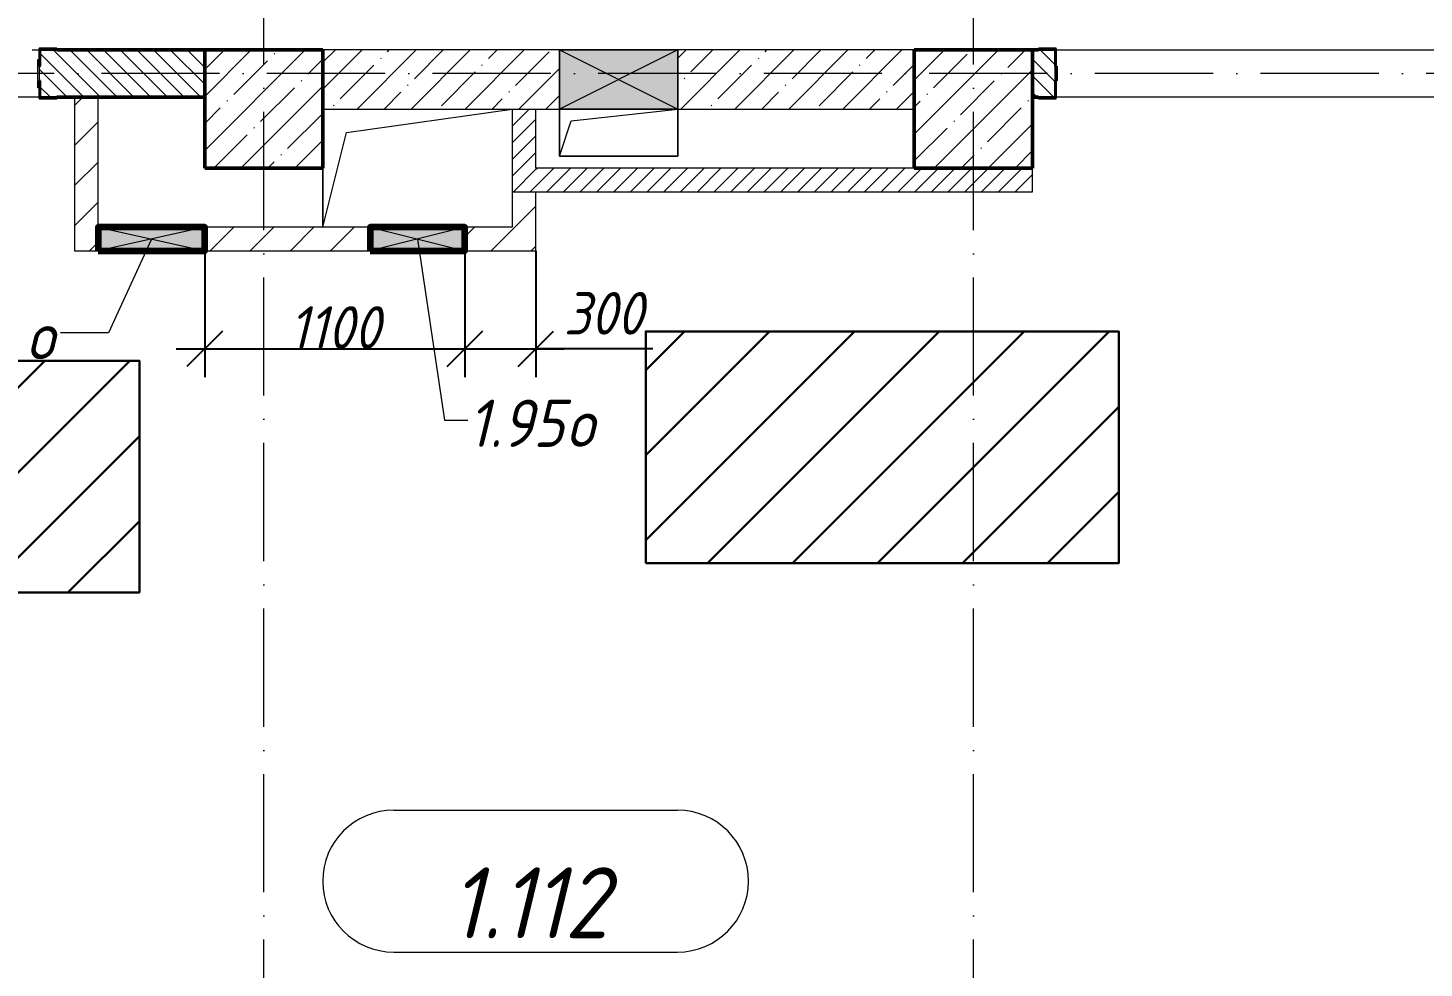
# Model space of a CAD drawing. Header units: millimetres. Extents: x -356862 to 418287, y 0 to 839748.
# Drawn here: x -126912 to -121010, y 461213 to 465190 of the extents above; entities that cross this region are included whole.
import ezdxf

# ---------------------------------------------------------------- set-up
doc = ezdxf.new("R2010")
doc.units = ezdxf.units.MM
doc.linetypes.add('50_200_ШТРИХ_1Т_ш5_п1_п1_', pattern=[700, 500, -100, 0, -100])
for name, color, linetype, lineweight in [('0) строит. леса', 20, 'Continuous', 30), ('9.7) Заделка 956 шт', 6, 'Continuous', 158), ('A-____-____-DIMS', 7, 'Continuous', 9), ('A-DETL-GENF-OTLN', 7, 'Continuous', 9), ('A-FLOR-____-OTLN', 7, 'Continuous', 9), ('A-GENM-____-MCUT', 7, 'Continuous', 25), ('A-GENM-____-OTLN', 7, 'Continuous', 9), ('A-GENM-____-OTLN-1', 7, 'Continuous', 25), ('A-GLAZ-____-IDEN', 7, 'Continuous', 9), ('A-GLAZ-____-OTLN', 7, 'Continuous', 9), ('A-WALL-____-MCUT-1', 7, 'Continuous', 9), ('A-WALL-____-MCUT-2', 7, 'Continuous', 50), ('A-WALL-____-PATT-1', 7, 'Continuous', 9), ('A-WALL-FNSH-MCUT-1', 7, 'Continuous', 9), ('I-WALL-____-OTLN', 7, 'Continuous', 9), ('S-COLS-____-MCUT', 7, 'Continuous', 50), ('S-COLS-____-OTLN', 7, 'Continuous', 9), ('S-GRID-____-OTLN-1', 7, '50_200_ШТРИХ_1Т_ш5_п1_п1_', 9)]:
    doc.layers.add(name, color=color, linetype=linetype, lineweight=lineweight)
doc.layers.add('A-AREA-IDEN-1', color=7, linetype='Continuous', lineweight=9, true_color=0x000000)
doc.layers.add('A-GLAZ-____-OTLN-1', color=7, linetype='Continuous', lineweight=9, true_color=0xc0c0c0)
doc.styles.add('ISOCPEUR_I', font='isocpeui.ttf', dxfattribs={"width": 0.9, "height": 2.5})
doc.styles.add('ISOCPEUR_I_10', font='isocpeui.ttf', dxfattribs={"width": 0.9, "height": 180})
doc.styles.add('ISOCPEUR_I_9', font='isocpeui.ttf', dxfattribs={"width": 0.9, "height": 250})
doc.dimstyles.new('ISO-1_8_0_9К_СРЕДНИЙ_Кладочные_3', dxfattribs={"dimscale": 304.8, "dimtxt": 179.276612, "dimasz": 0.492126, "dimexe": 0.393701, "dimexo": 0, "dimgap": 0, "dimtad": 1, "dimdec": 3, "dimrnd": 0.001, "dimdsep": 46, "dimtxsty": 'ISOCPEUR_I_10', "dimblk1": 'OBLIQUE', "dimblk2": 'OBLIQUE', "dimsah": 1, "dimcen": 0.09, "dimdle": 0.393701, "dimazin": 0, "dimtfac": 1, "dimtdec": 4, "dimtix": 1, "dimtmove": 0, "dimatfit": 3, "dimfxl": 1, "dimtvp": 1, "dimtolj": 1, "dimtzin": 0, "dimarcsym": 2})
doc.dimstyles.new('ISO-1_8_0_9К_СРЕДНИЙ_Кладочные_4', dxfattribs={"dimscale": 304.8, "dimtxt": 179.276612, "dimasz": 0.492126, "dimexe": 0.393701, "dimexo": 0, "dimgap": 0, "dimtad": 1, "dimdec": 3, "dimrnd": 0.001, "dimdsep": 46, "dimtxsty": 'ISOCPEUR_I_10', "dimblk1": 'OBLIQUE', "dimblk2": 'OBLIQUE', "dimsah": 1, "dimcen": 0.09, "dimdle": 0.393701, "dimazin": 0, "dimtfac": 1, "dimtdec": 4, "dimtix": 1, "dimtmove": 1, "dimatfit": 3, "dimfxl": 1, "dimtvp": 1, "dimtolj": 1, "dimtzin": 0, "dimarcsym": 2})
pattern_1 = [(45, (-176515.07, 459015.94), (-84.8528, 84.8528), [])]
pattern_2 = [(135, (-176515.067, 459015.94), (-35.35534, -35.35534), [])]
pattern_3 = [(45, (-176515.067, 459015.94), (-35.35534, 35.35534), [])]

# ---------------------------------------------------------------- blocks, each defined once
blk = doc.blocks.new('BSC_Колонна _Прямоугольная - 500х500-V67-АР1_План отверстий 1 этажа в осях 1-64_А-ГГ')
at = {"layer": 'S-COLS-____-OTLN'}
h = blk.add_hatch(dxfattribs=at)
h.set_pattern_fill('FP_99', color=256, style=0, pattern_type=2)
h.set_pattern_definition([(45, (-50600, -5831.04), (-114.04925, 114.04925), []), (45, (-50485.95, -5831.04), (-114.04925, 114.04925), [201.613, -40.323, 3.353, -36.97])])
h.paths.add_polyline_path([(-250, -250), (250, -250), (250, 250), (-250, 250)], flags=0)
at = {"layer": 'S-COLS-____-MCUT'}
for p, q in [((250, 250), (-250, 250)), ((-250, 250), (-250, -250)), ((250, -250), (250, 250)), ((-250, -250), (250, -250))]:
    blk.add_line(p, q, dxfattribs=at)
blk = doc.blocks.new('BSC_Колонна _Прямоугольная - 500х500-V69-АР1_План отверстий 1 этажа в осях 1-64_А-ГГ')
at = {"layer": 'S-COLS-____-OTLN'}
h = blk.add_hatch(dxfattribs=at)
h.set_pattern_fill('FP_101', color=256, style=0, pattern_type=2)
h.set_pattern_definition([(45, (-53600, -5831.04), (-114.04925, 114.04925), []), (45, (-53485.95, -5831.04), (-114.04925, 114.04925), [201.613, -40.323, 3.353, -36.97])])
h.paths.add_polyline_path([(-250, -250), (250, -250), (250, 250), (-250, 250)], flags=0)
at = {"layer": 'S-COLS-____-MCUT'}
for p, q in [((250, 250), (-250, 250)), ((-250, 250), (-250, -250)), ((250, -250), (250, 250)), ((-250, -250), (250, -250))]:
    blk.add_line(p, q, dxfattribs=at)
blk = doc.blocks.new('Фахверк_СКБ_Уголок - 200_4010_1-27904659-АР1_План отверстий 1 этажа в осях 1-64_А-ГГ')
at = {"layer": 'A-GENM-____-MCUT'}
for p, q in [((125, 156), (50, 156)), ((50, 156), (50, 150)), ((50, 150), (119, 150)), ((119, 150), (119, 81)), ((125, 81), (125, 156)), ((119, 81), (125, 81)), ((125, 19), (119, 19)), ((119, 19), (119, -50)), ((125, -56), (125, 19)), ((119, -50), (50, -50)), ((50, -50), (50, -56)), ((50, -56), (125, -56))]:
    blk.add_line(p, q, dxfattribs=at)
blk = doc.blocks.new('154_Стойка_СКБ_Уголок - СМ-2530_200-28213945-АР1_План отверстий 1 этажа в осях 1-64_А-ГГ')
at = {"layer": 'A-GENM-____-MCUT'}
for p, q in [((125, 156), (125, 81)), ((200, 156), (125, 156)), ((131, 81), (131, 150)), ((131, 150), (200, 150)), ((200, 150), (200, 156)), ((125, 81), (131, 81)), ((131, 19), (125, 19)), ((125, 19), (125, -56)), ((131, -50), (131, 19)), ((125, -56), (200, -56)), ((200, -50), (131, -50)), ((200, -56), (200, -50))]:
    blk.add_line(p, q, dxfattribs=at)
blk = doc.blocks.new('Стойка_Влож_Полоса боковая - Полоса-28213942-АР1_План отверстий 1 этажа в осях 1-64_А-ГГ')
at = {"layer": 'A-GENM-____-OTLN'}
for p, q in [((-5, 60), (0, 60)), ((-5, -60), (-5, 60)), ((0, 31), (0, -31)), ((0, -60), (-5, -60))]:
    blk.add_line(p, q, dxfattribs=at)
blk = doc.blocks.new('AR_Отверстие прямоугольное _в плите_ - AR_Отверстие прямоугольное _в плите_-V165-АР1_План отверстий 1 этажа в осях 1-64_А-ГГ')
at = {"layer": 'A-GENM-____-OTLN'}
for p, q in [((-250, 100), (-250, -100)), ((-200, 50), (250, 100)), ((250, -100), (250, 100)), ((-250, -100), (-200, 50)), ((-250, -100), (250, -100))]:
    blk.add_line(p, q, dxfattribs=at)
blk = doc.blocks.new('AR_Отверстие прямоугольное _в стене__БезПР - AR_Отверстие прямоугольное _в стене__БезПР-30460137-АР1_План отверстий 1 этажа в осях 1-64_А-ГГ')
at = {"layer": 'A-GLAZ-____-OTLN-1'}
blk.add_hatch(color=256, dxfattribs=at).paths.add_polyline_path([(250, -125), (250, 125), (-250, 125), (-250, -125)], flags=0)
at = {"layer": 'A-DETL-GENF-OTLN'}
for p, q in [((-250, -125), (-250, 125)), ((-250, 125), (250, 125)), ((250, 125), (-250, -125)), ((-250, 125), (250, -125)), ((250, 125), (-250, 125)), ((-250, 125), (-250, -125)), ((250, 125), (250, -125)), ((250, -125), (250, 125)), ((250, -125), (-250, -125)), ((-250, -125), (250, -125))]:
    blk.add_line(p, q, dxfattribs=at)
at = {"layer": 'A-GLAZ-____-OTLN'}
blk.add_line((250, 125), (-250, 125), dxfattribs=at)
blk = doc.blocks.new('AR_Отверстие прямоугольное _в плите_ - AR_Отверстие прямоугольное _в плите_-30553057-АР1_План отверстий 1 этажа в осях 1-64_А-ГГ')
at = {"layer": 'A-GENM-____-OTLN'}
for p, q in [((-300, 150), (400, 250)), ((-400, -250), (-300, 150)), ((-400, 0), (-400, -250))]:
    blk.add_line(p, q, dxfattribs=at)
blk = doc.blocks.new('AR_Отверстие прямоугольное _в стене__БезПР - AR_Отверстие прямоугольное _в стене__БезПР-36427692-АР1_План отверстий 1 этажа в осях 1-64_А-ГГ')
at = {"layer": 'A-GLAZ-____-OTLN'}
blk.add_hatch(color=256, dxfattribs=at).paths.add_polyline_path([(225, -50), (225, 50), (-225, 50), (-225, -50)], flags=0)
at = {"layer": 'A-DETL-GENF-OTLN'}
for p, q in [((-225, -50), (-225, 50)), ((-225, 50), (225, 50)), ((225, 50), (-225, -50)), ((-225, 50), (225, -50)), ((225, 50), (-225, 50)), ((-225, 50), (-225, -50)), ((225, 50), (225, -50)), ((225, -50), (225, 50)), ((225, -50), (-225, -50)), ((-225, -50), (225, -50))]:
    blk.add_line(p, q, dxfattribs=at)
at = {"layer": 'A-GLAZ-____-OTLN'}
blk.add_line((225, 50), (-225, 50), dxfattribs=at)
blk = doc.blocks.new('AR_Отверстие прямоугольное _в стене__БезПР - AR_Отверстие прямоугольное _в стене__БезПР-36427986-АР1_План отверстий 1 этажа в осях 1-64_А-ГГ')
at = {"layer": 'A-GLAZ-____-OTLN'}
blk.add_hatch(color=256, dxfattribs=at).paths.add_polyline_path([(200, -50), (200, 50), (-200, 50), (-200, -50), (-8.5, -50)], flags=0)
at = {"layer": 'A-DETL-GENF-OTLN'}
for p, q in [((-200, -50), (-200, 50)), ((-200, 50), (200, 50)), ((200, 50), (-200, -50)), ((-200, 50), (200, -50)), ((200, 50), (-200, 50)), ((-200, 50), (-200, -50)), ((200, 50), (200, -50)), ((200, -50), (200, 50)), ((200, -50), (-200, -50)), ((-200, -50), (200, -50))]:
    blk.add_line(p, q, dxfattribs=at)
at = {"layer": 'A-GLAZ-____-OTLN'}
blk.add_line((200, 50), (-200, 50), dxfattribs=at)
blk = doc.blocks.new('_Oblique')
at = {"color": 0, "linetype": 'ByBlock', "lineweight": -2}
blk.add_line((-0.5, -0.5), (0.5, 0.5), dxfattribs=at)
blk = doc.blocks.new('*D13370')
at = {"layer": 'A-____-____-DIMS', "color": 0, "lineweight": -2, "transparency": 16777216}
for p, q in [((-126165.1, 464247), (-126165.1, 463712.9)), ((-125065.1, 464247), (-125065.1, 463712.9)), ((-126285.1, 463832.9), (-124945.1, 463832.9))]:
    blk.add_line(p, q, dxfattribs=at)
at = {"layer": 'Defpoints', "color": 0, "transparency": 16777216}
for p in [(-126165.1, 464247), (-125065.1, 464247), (-125065.1, 463832.9)]:
    blk.add_point(p, dxfattribs=at)
at = {"layer": 'A-____-____-DIMS', "color": 0, "lineweight": -2, "transparency": 16777216, "xscale": 150, "yscale": 150, "zscale": 150, "rotation": 180}
blk.add_blockref('_Oblique', (-126165.1, 463832.9), dxfattribs=at)
at = {"layer": 'A-____-____-DIMS', "color": 0, "lineweight": -2, "transparency": 16777216, "xscale": 150, "yscale": 150, "zscale": 150}
blk.add_blockref('_Oblique', (-125065.1, 463832.9), dxfattribs=at)
at = {"layer": 'A-____-____-DIMS', "color": 0, "transparency": 16777216, "insert": (-125615.1, 463922.9), "char_height": 180, "width": 463.361, "attachment_point": 5, "style": 'ISOCPEUR_I_10'}
blk.add_mtext('\\A1;1100', dxfattribs=at)
blk = doc.blocks.new('*D13371')
at = {"layer": 'A-____-____-DIMS', "color": 0, "lineweight": -2, "transparency": 16777216}
for p, q in [((-125065.1, 464247), (-125065.1, 463712.9)), ((-124765.1, 464247), (-124765.1, 463712.9)), ((-125185.1, 463832.9), (-124645.1, 463832.9)), ((-124270.2, 463832.9), (-124765.1, 463832.9))]:
    blk.add_line(p, q, dxfattribs=at)
at = {"layer": 'Defpoints', "color": 0, "transparency": 16777216}
for p in [(-125065.1, 464247), (-124765.1, 464247), (-124765.1, 463832.9)]:
    blk.add_point(p, dxfattribs=at)
at = {"layer": 'A-____-____-DIMS', "color": 0, "lineweight": -2, "transparency": 16777216, "xscale": 150, "yscale": 150, "zscale": 150, "rotation": 180}
blk.add_blockref('_Oblique', (-125065.1, 463832.9), dxfattribs=at)
at = {"layer": 'A-____-____-DIMS', "color": 0, "lineweight": -2, "transparency": 16777216, "xscale": 150, "yscale": 150, "zscale": 150}
blk.add_blockref('_Oblique', (-124765.1, 463832.9), dxfattribs=at)
at = {"layer": 'A-____-____-DIMS', "color": 0, "transparency": 16777216, "insert": (-124647, 464072.9), "char_height": 180, "width": 409.578, "attachment_point": 1, "line_spacing_factor": 1.149209, "style": 'ISOCPEUR_I_10'}
blk.add_mtext('\\A1;300', dxfattribs=at)
blk = doc.blocks.new('AAR_СКБ_Марка_помещения_1_5 ммп - Номер _ Площадь-27962135-АИ_План этажа_Стены_1')
at = {"layer": 'A-AREA-IDEN-1'}
for p, q in [((-2.987, 3), (3.013, 3)), ((-2.987, 0), (3.013, 0))]:
    blk.add_line(p, q, dxfattribs=at)
for centre, start, end in [((-2.987, 1.5), 90, 270), ((3.013, 1.5), 270, 90)]:
    blk.add_arc(centre, 1.5, start, end, dxfattribs=at)

msp = doc.modelspace()

# ---------------------------------------------------------------- hatches: boundary and pattern name
at = {"layer": '0) строит. леса'}
h = msp.add_hatch(dxfattribs=at)
h.set_pattern_fill('ANSI31', color=256, scale=80)
h.set_pattern_definition([(45, (-123859.94, 608944.46), (-179.60512, 179.60512), [])])
h.paths.add_polyline_path([(-124300.1739, 462925.9567), (-122300.1739, 462925.9567), (-122300.1739, 463905.9567), (-124300.1739, 463905.9567)])
h = msp.add_hatch(dxfattribs=at)
h.set_pattern_fill('ANSI31', color=256, scale=80)
h.set_pattern_definition([(45, (-128001.1, 608820.7), (-179.60512, 179.60512), [])])
h.paths.add_polyline_path([(-128441.3202, 462802.1944), (-126441.3202, 462802.1944), (-126441.3202, 463782.1944), (-128441.3202, 463782.1944)])
at = {"layer": 'A-WALL-____-PATT-1'}
h = msp.add_hatch(dxfattribs=at)
h.set_pattern_fill('FP_6', color=256, style=0, pattern_type=2)
h.set_pattern_definition(pattern_2)
h.paths.add_polyline_path([(-126790.0675, 464896.983), (-126165.0675, 464896.983), (-126165.0675, 465096.983), (-126859.0675, 465096.983), (-126859.0675, 465027.983), (-126865.0675, 465027.983), (-126865.0675, 464965.983), (-126859.0675, 464965.983), (-126859.0675, 464896.983)], flags=0)
h.paths.add_polyline_path([(-127771.0675, 464896.983), (-127771.0675, 464965.983), (-127765.0675, 464965.983), (-127765.0675, 465027.983), (-127771.0675, 465027.983), (-127771.0675, 465096.983), (-129215.0675, 465096.983), (-129215.0675, 464896.983), (-127840.0675, 464896.983)], flags=0)
h = msp.add_hatch(dxfattribs=at)
h.set_pattern_fill('FP_27', color=256, style=0, pattern_type=2)
h.set_pattern_definition([(45, (-176515.07, 459015.94), (-114.04925, 114.04925), []), (45, (-176401.02, 459015.94), (-114.04925, 114.04925), [201.612, -40.322, 3.353, -36.97])])
h.paths.add_polyline_path([(-123165.0675, 464846.983), (-123165.0675, 465096.983), (-124165.0675, 465096.983), (-124165.0675, 464846.983), (-123506.0889, 464846.983)], flags=0)
h.paths.add_polyline_path([(-125273.5532, 464846.983), (-124665.0675, 464846.983), (-124665.0675, 465096.983), (-125665.0675, 465096.983), (-125665.0675, 464846.983)], flags=0)
h = msp.add_hatch(dxfattribs=at)
h.set_pattern_fill('FP_6', color=256, style=0, pattern_type=2)
h.set_pattern_definition(pattern_2)
h.paths.add_polyline_path([(-120215.0675, 464896.983), (-120215.0675, 465096.983), (-120859.0675, 465096.983), (-120859.0675, 465027.983), (-120865.0675, 465027.983), (-120865.0675, 464965.983), (-120859.0675, 464965.983), (-120859.0675, 464896.983), (-120415.0675, 464896.983)], flags=0)
h.paths.add_polyline_path([(-122665.0675, 464896.983), (-122571.0675, 464896.983), (-122571.0675, 464965.983), (-122565.0675, 464965.983), (-122565.0675, 465027.983), (-122571.0675, 465027.983), (-122571.0675, 465096.983), (-122665.0675, 465096.983), (-122665.0675, 464990.983)], flags=0)
h = msp.add_hatch(dxfattribs=at)
h.set_pattern_fill('FP_4', color=256, style=0, pattern_type=2)
h.set_pattern_definition(pattern_1)
h.paths.add_polyline_path([(-126715.0675, 464346.983), (-126615.0675, 464346.983), (-126615.0675, 464896.983), (-126715.0675, 464896.983)], flags=0)
h = msp.add_hatch(dxfattribs=at)
h.set_pattern_fill('FP_5', color=256, style=0, pattern_type=2)
h.set_pattern_definition(pattern_3)
h.paths.add_polyline_path([(-124765.0675, 464496.983), (-124765.0675, 464846.983), (-124865.0675, 464846.983), (-124865.0675, 464496.983)], flags=0)
h = msp.add_hatch(dxfattribs=at)
h.set_pattern_fill('FP_5', color=256, style=0, pattern_type=2)
h.set_pattern_definition(pattern_3)
h.paths.add_polyline_path([(-123506.0889, 464496.983), (-122665.0675, 464496.983), (-122665.0675, 464596.983), (-124765.0675, 464596.983), (-124765.0675, 464496.983)], flags=0)
h = msp.add_hatch(dxfattribs=at)
h.set_pattern_fill('FP_4', color=256, style=0, pattern_type=2)
h.set_pattern_definition(pattern_1)
h.paths.add_polyline_path([(-124765.0675, 464246.983), (-124765.0675, 464496.983), (-124865.0675, 464496.983), (-124865.0675, 464246.983)], flags=0)
h = msp.add_hatch(dxfattribs=at)
h.set_pattern_fill('FP_4', color=256, style=0, pattern_type=2)
h.set_pattern_definition(pattern_1)
h.paths.add_polyline_path([(-124865.0675, 464246.983), (-124865.0675, 464346.983), (-125065.0675, 464346.983), (-125065.0675, 464246.983)], flags=0)
h.paths.add_polyline_path([(-126165.0675, 464246.983), (-125465.0675, 464246.983), (-125465.0675, 464346.983), (-126165.0675, 464346.983), (-126165.0675, 464321.2687)], flags=0)
h.paths.add_polyline_path([(-126715.0675, 464246.983), (-126615.0675, 464246.983), (-126615.0675, 464346.983), (-126715.0675, 464346.983)], flags=0)

# ---------------------------------------------------------------- linework, layer by layer
at = {"layer": '0) строит. леса'}
for points in [[(-124300.1739, 462925.9567), (-122300.1739, 462925.9567), (-122300.1739, 463905.9567), (-124300.1739, 463905.9567)], [(-128441.3202, 462802.1944), (-126441.3202, 462802.1944), (-126441.3202, 463782.1944), (-128441.3202, 463782.1944)]]:
    msp.add_lwpolyline(points, close=True, dxfattribs=at)
at = {"layer": '9.7) Заделка 956 шт'}
for points in [[(-126615.0675, 464246.983), (-126165.0675, 464246.983), (-126165.0675, 464346.983), (-126615.0675, 464346.983)], [(-125465.0675, 464246.983), (-125065.0675, 464246.983), (-125065.0675, 464346.983), (-125465.0675, 464346.983)]]:
    msp.add_lwpolyline(points, close=True, dxfattribs=at)
at = {"layer": 'A-FLOR-____-OTLN'}
for p, q in [((-124665.0675, 464646.983), (-124665.0675, 464846.983)), ((-124165.0675, 464846.983), (-124165.0675, 464646.983)), ((-124165.0675, 464646.983), (-124665.0675, 464646.983)), ((-125665.0675, 464346.983), (-125665.0675, 464596.983))]:
    msp.add_line(p, q, dxfattribs=at)
at = {"layer": 'A-GLAZ-____-IDEN'}
for p, q in [((-126390.0675, 464296.983), (-126571.5304, 463900.3151)), ((-125265.0675, 464296.983), (-125150.5158, 463530.2338)), ((-126571.5304, 463900.3151), (-126775.2218, 463900.3151)), ((-125150.5158, 463530.2338), (-125052.0209, 463530.2338))]:
    msp.add_line(p, q, dxfattribs=at)
at = {"layer": 'A-WALL-____-MCUT-1'}
for p, q in [((-124665.0675, 465096.983), (-125665.0675, 465096.983)), ((-123165.0675, 465096.983), (-124165.0675, 465096.983)), ((-125665.0675, 464846.983), (-124665.0675, 464846.983)), ((-124165.0675, 464846.983), (-123165.0675, 464846.983))]:
    msp.add_line(p, q, dxfattribs=at)
at = {"layer": 'A-WALL-____-MCUT-2'}
for p, q in [((-126165.0675, 465096.983), (-126790.0675, 465096.983)), ((-122640.0675, 465096.983), (-122665.0675, 465096.983)), ((-122565.0675, 464965.983), (-122565.0675, 465027.983)), ((-126790.0675, 464896.983), (-126165.0675, 464896.983)), ((-122665.0675, 464896.983), (-122640.0675, 464896.983))]:
    msp.add_line(p, q, dxfattribs=at)
at = {"layer": 'A-WALL-FNSH-MCUT-1'}
for p, q in [((-126715.0675, 464896.983), (-126715.0675, 464246.983)), ((-126615.0675, 464346.983), (-126615.0675, 464896.983)), ((-124865.0675, 464846.983), (-124865.0675, 464346.983)), ((-124765.0675, 464596.983), (-124765.0675, 464846.983)), ((-123165.0675, 464596.983), (-124765.0675, 464596.983)), ((-122665.0675, 464496.983), (-122665.0675, 464596.983)), ((-124865.0675, 464496.983), (-122665.0675, 464496.983)), ((-124765.0675, 464246.983), (-124765.0675, 464496.983)), ((-125465.0675, 464346.983), (-126165.0675, 464346.983)), ((-124865.0675, 464346.983), (-125065.0675, 464346.983)), ((-126715.0675, 464246.983), (-126615.0675, 464246.983)), ((-126165.0675, 464246.983), (-125465.0675, 464246.983)), ((-125065.0675, 464246.983), (-124765.0675, 464246.983))]:
    msp.add_line(p, q, dxfattribs=at)
at = {"layer": 'I-WALL-____-OTLN'}
for p, q in [((-126895.0675, 465096.983), (-126865.0675, 465096.983)), ((-122565.0675, 465096.983), (-120865.0675, 465096.983)), ((-126865.0675, 464896.983), (-127765.0675, 464896.983)), ((-120865.0675, 464896.983), (-122565.0675, 464896.983))]:
    msp.add_line(p, q, dxfattribs=at)
at = {"layer": 'S-GRID-____-OTLN-1'}
for p, q in [((-125915.0675, 454533.3346), (-125915.0675, 469166.4803)), ((-122915.0675, 454533.3346), (-122915.0675, 469166.4803)), ((-86196.2802, 464996.983), (-181183.8377, 464996.983))]:
    msp.add_line(p, q, dxfattribs=at)

# ---------------------------------------------------------------- block references
at = {"layer": 'A-AREA-IDEN-1', "xscale": 199.9999999999999, "yscale": 199.9999999999999, "zscale": 199.9999999999999}
msp.add_blockref('AAR_СКБ_Марка_помещения_1_5 ммп - Номер _ Площадь-27962135-АИ_План этажа_Стены_1', (-124768.5152, 461281.3096), dxfattribs=at)
at = {"layer": 'A-GENM-____-OTLN'}
for name, p in [('Стойка_Влож_Полоса боковая - Полоса-28213942-АР1_План отверстий 1 этажа в осях 1-64_А-ГГ', (-126865.0675, 464996.983)), ('AR_Отверстие прямоугольное _в плите_ - AR_Отверстие прямоугольное _в плите_-30553057-АР1_План отверстий 1 этажа в осях 1-64_А-ГГ', (-125265.0675, 464596.983)), ('AR_Отверстие прямоугольное _в плите_ - AR_Отверстие прямоугольное _в плите_-V165-АР1_План отверстий 1 этажа в осях 1-64_А-ГГ', (-124415.0675, 464746.983))]:
    msp.add_blockref(name, p, dxfattribs=at)
at = {"layer": 'A-GENM-____-OTLN-1'}
for name, p in [('154_Стойка_СКБ_Уголок - СМ-2530_200-28213945-АР1_План отверстий 1 этажа в осях 1-64_А-ГГ', (-126990.0675, 464946.983)), ('Фахверк_СКБ_Уголок - 200_4010_1-27904659-АР1_План отверстий 1 этажа в осях 1-64_А-ГГ', (-122690.0675, 464946.983))]:
    msp.add_blockref(name, p, dxfattribs=at)
at = {"layer": 'A-GLAZ-____-OTLN'}
for name, p in [('AR_Отверстие прямоугольное _в стене__БезПР - AR_Отверстие прямоугольное _в стене__БезПР-30460137-АР1_План отверстий 1 этажа в осях 1-64_А-ГГ', (-124415.0675, 464971.983)), ('AR_Отверстие прямоугольное _в стене__БезПР - AR_Отверстие прямоугольное _в стене__БезПР-36427692-АР1_План отверстий 1 этажа в осях 1-64_А-ГГ', (-126390.0675, 464296.983)), ('AR_Отверстие прямоугольное _в стене__БезПР - AR_Отверстие прямоугольное _в стене__БезПР-36427986-АР1_План отверстий 1 этажа в осях 1-64_А-ГГ', (-125265.0675, 464296.983))]:
    msp.add_blockref(name, p, dxfattribs=at)
at = {"layer": 'S-COLS-____-OTLN'}
for name, p in [('BSC_Колонна _Прямоугольная - 500х500-V67-АР1_План отверстий 1 этажа в осях 1-64_А-ГГ', (-125915.0675, 464846.983)), ('BSC_Колонна _Прямоугольная - 500х500-V69-АР1_План отверстий 1 этажа в осях 1-64_А-ГГ', (-122915.0675, 464846.983))]:
    msp.add_blockref(name, p, dxfattribs=at)

# ---------------------------------------------------------------- texts
at = {"layer": 'A-AREA-IDEN-1', "insert": (-124793.9443, 461339.6395), "char_height": 300, "width": 794, "attachment_point": 8, "line_spacing_factor": 1.139951, "style": 'ISOCPEUR_I'}
msp.add_mtext('\\pxqc,t8.46667,16.93333,25.4,33.86667,42.33333,50.8,59.26667,67.73333,76.2,84.66667,93.13333,101.6,110.06667,118.53333,127,135.46667,143.93333,152.4,160.86667,169.33333,177.8,186.26667,194.73333,203.2,211.66667,220.13333,228.6,237.06667,245.53333,254,262.46667,270.93333;{1.112}', dxfattribs=at)
at = {"layer": 'A-GLAZ-____-IDEN', "char_height": 200, "attachment_point": 1, "style": 'ISOCPEUR_I_9'}
for s, insert, width in [('\\fISOCPEUR|b0|i1|c204|p34|;\\W.9;о', (-126918.1063, 463987.9297), 158.734125), ('1.95', (-125052.0209, 463617.8484), 505.063125), ('\\fISOCPEUR|b0|i1|c204|p34|;\\W.9;о', (-124635.3022, 463617.8484), 158.734125)]:
    msp.add_mtext(s, dxfattribs=dict(at, insert=insert, width=width))

# ---------------------------------------------------------------- dimensions: what is measured, and where the dimension line sits
at = {"layer": 'A-____-____-DIMS'}
dim = msp.add_linear_dim(base=(-125065.0675, 463832.9007), p1=(-126165.0675, 464246.983), p2=(-125065.0675, 464246.983), dimstyle='ISO-1_8_0_9К_СРЕДНИЙ_Кладочные_3', override={"dimpost": '<>', "dimfxl": 1100}, dxfattribs=at)
dim.commit()
dim.dimension.update_dxf_attribs({"geometry": '*D13370', "text_midpoint": (-125615.0675, 463922.9007)})
dim = msp.add_linear_dim(base=(-124765.0675, 463832.9007), p1=(-125065.0675, 464246.983), p2=(-124765.0675, 464246.983), dimstyle='ISO-1_8_0_9К_СРЕДНИЙ_Кладочные_4', override={"dimpost": '<>', "dimfxl": 300}, dxfattribs=at)
dim.commit()
dim.dimension.update_dxf_attribs({"geometry": '*D13371', "text_midpoint": (-124442.2558, 463948.0627), "dimtype": 160})

doc.saveas('drawing.dxf')
